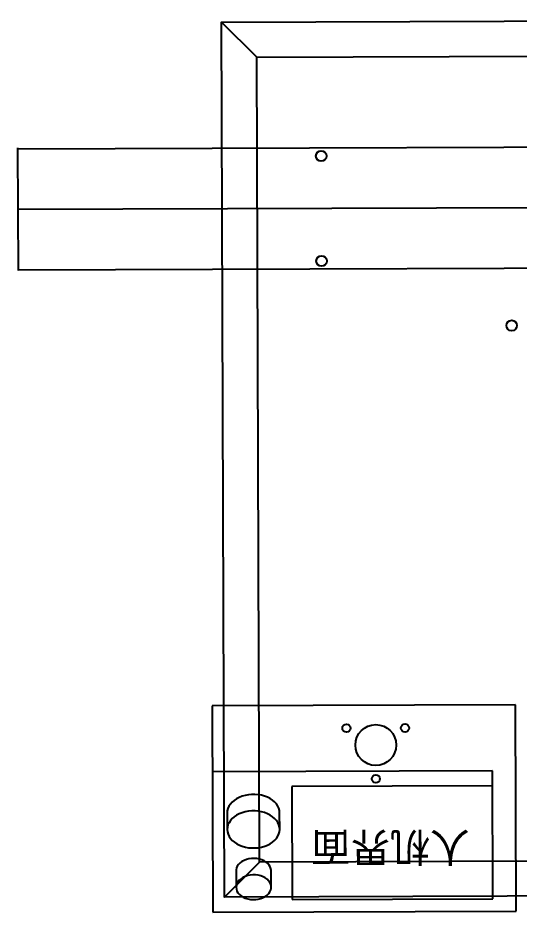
# Model space of a CAD drawing. Header units: millimetres. Extents: x -62354 to 129108, y -71259 to 35407.
# Drawn here: x 20853 to 21282, y 5487 to 6254 of the extents above; entities that cross this region are included whole.
import ezdxf

# ---------------------------------------------------------------- set-up
doc = ezdxf.new("R2010")
doc.units = ezdxf.units.MM
doc.header["$MEASUREMENT"] = 0
doc.layers.add('1st FL Layout xrf$0$CR-Machine', color=7, linetype='Continuous', transparency=0.5)
doc.styles.add('1st FL Layout xrf$0$TEXT', font='cordia2.shx')

# ---------------------------------------------------------------- blocks, each defined once
blk = doc.blocks.new('1st FL Layout xrf$0$A$C2CD672AE')
for p, q in [((30, 720), (0, 750)), ((1020, 720), (1050, 750)), ((30, 30), (0, 0)), ((1020, 30), (1050, 0))]:
    blk.add_line(p, q)
for points in [[(0, 750), (1050, 750), (1050, 0), (0, 0)], [(30, 720), (1020, 720), (1020, 30), (30, 30)]]:
    blk.add_lwpolyline(points, close=True)
at = {"color": 253, "ltscale": 5}
for centre in [(165, 705), (165, 645), (165, 561), (345, 561)]:
    blk.add_circle(centre, 3.4, dxfattribs=at)
at = {"color": 253}
for centre, radius in [((920, 649), 3.5), ((920, 620), 17.5), ((894.89, 605.5), 3.5), ((945.11, 605.5), 3.5), ((355.79, 401.65), 4.5), ((694.21, 401.65), 4.5), ((390.21, 352.5), 4.5), ((659.79, 352.5), 4.5), ((457, 305), 4.25), ((593, 305), 4.25), ((247.79, 260.9), 4.5), ((802.21, 260.9), 4.5), ((304.17, 240.37), 4.5), ((745.83, 240.37), 4.5), ((525, 160), 65), ((85, 205), 4.5), ((965, 205), 4.5), ((85, 115), 4.5), ((965, 115), 4.5), ((457, 95), 4.25), ((593, 95), 4.25)]:
    blk.add_circle(centre, radius, dxfattribs=at)
at = {"color": 253, "ltscale": 5}
for centre in [(165, 705), (165, 645), (165, 561), (345, 561)]:
    blk.add_arc(centre, 4, 270, 180, dxfattribs=at)
at = {"color": 253, "ltscale": 3}
for centre in [(457, 305), (593, 305), (457, 95), (593, 95)]:
    blk.add_arc(centre, 5, 90, 0, dxfattribs=at)
blk = doc.blocks.new('1st FL Layout xrf$0$M5')
at = {"layer": '1st FL Layout xrf$0$CR-Machine'}
blk.add_line((20852.98, 6853.87), (20852.61, 6959.14), dxfattribs=at)
at = {"layer": '1st FL Layout xrf$0$CR-Machine', "color": 253}
blk.add_line((22852.76, 6913.13), (20852.77, 6906.07), dxfattribs=at)
at = {"layer": '1st FL Layout xrf$0$CR-Machine'}
blk.add_lwpolyline([(20852.58, 6958.07), (22852.57, 6965.13), (22852.94, 6861.13), (20852.95, 6854.07)], dxfattribs=at)
blk = doc.blocks.new('1st FL Layout xrf')
at = {"layer": '1st FL Layout xrf$0$CR-Machine'}
for p, q in [((21279.14, 5665.14), (21019.14, 5664.22)), ((21019.14, 5664.22), (21019.76, 5487.44)), ((21279.76, 5488.36), (21279.14, 5665.14)), ((21259.34, 5608.5), (21019.34, 5607.65)), ((21259.73, 5498.9), (21259.34, 5608.5)), ((21259.38, 5595.77), (21087.38, 5595.16)), ((21087.38, 5595.16), (21087.73, 5498.29)), ((21031.96, 5572.34), (21032.01, 5558.2)), ((21077.01, 5558.36), (21076.96, 5572.5)), ((21039.64, 5522.87), (21039.69, 5508.73)), ((21069.69, 5508.83), (21069.64, 5522.98)), ((21087.73, 5498.29), (21259.73, 5498.9)), ((21019.76, 5487.44), (21279.76, 5488.36))]:
    blk.add_line(p, q, dxfattribs=at)
at = {"layer": '1st FL Layout xrf$0$CR-Machine', "flags": 128}
for points in [[(21076.96, 5572.5), (21076.78, 5574.49), (21076.24, 5576.45), (21075.36, 5578.35), (21074.15, 5580.15), (21072.63, 5581.84), (21070.83, 5583.37), (21068.76, 5584.73), (21066.47, 5585.9), (21063.99, 5586.85), (21061.36, 5587.58), (21058.63, 5588.06), (21055.82, 5588.3), (21053, 5588.29), (21050.19, 5588.03), (21047.46, 5587.53), (21044.83, 5586.78), (21042.36, 5585.81), (21040.08, 5584.63), (21038.02, 5583.25), (21036.23, 5581.71), (21034.72, 5580.02), (21033.52, 5578.2), (21032.66, 5576.3), (21032.14, 5574.34), (21031.96, 5572.34)], [(21032.01, 5558.2), (21032.2, 5556.21), (21032.74, 5554.24), (21033.62, 5552.35), (21034.83, 5550.54), (21036.34, 5548.86), (21038.15, 5547.33), (21040.22, 5545.97), (21042.51, 5544.8), (21044.99, 5543.85), (21047.62, 5543.12), (21050.35, 5542.64), (21053.16, 5542.4), (21055.98, 5542.41), (21058.79, 5542.67), (21061.52, 5543.17), (21064.15, 5543.92), (21066.62, 5544.89), (21068.9, 5546.07), (21070.95, 5547.45), (21072.75, 5548.99), (21074.26, 5550.68), (21075.46, 5552.5), (21076.32, 5554.4), (21076.84, 5556.36), (21077.01, 5558.36), (21076.83, 5560.35), (21076.29, 5562.31), (21075.41, 5564.21), (21074.2, 5566.01), (21072.68, 5567.69), (21070.88, 5569.23), (21068.81, 5570.59), (21066.52, 5571.75), (21064.04, 5572.71), (21061.41, 5573.43), (21058.68, 5573.92), (21055.87, 5574.16), (21053.05, 5574.15), (21050.24, 5573.89), (21047.51, 5573.39), (21044.88, 5572.64), (21042.41, 5571.67), (21040.13, 5570.49), (21038.07, 5569.11), (21036.28, 5567.57), (21034.77, 5565.87), (21033.57, 5564.06), (21032.71, 5562.16), (21032.19, 5560.19), (21032.01, 5558.2)], [(21069.64, 5522.98), (21069.46, 5524.59), (21068.93, 5526.17), (21068.07, 5527.68), (21066.89, 5529.07), (21065.42, 5530.32), (21063.7, 5531.39), (21061.77, 5532.27), (21059.67, 5532.92), (21057.46, 5533.35), (21055.18, 5533.52), (21052.88, 5533.45), (21050.63, 5533.14), (21048.47, 5532.58), (21046.45, 5531.8), (21044.63, 5530.81), (21043.04, 5529.63), (21041.73, 5528.3), (21040.71, 5526.84), (21040.03, 5525.29), (21039.68, 5523.68), (21039.64, 5522.87)], [(21039.69, 5508.73), (21039.87, 5507.11), (21040.4, 5505.53), (21041.26, 5504.03), (21042.44, 5502.64), (21043.91, 5501.39), (21045.63, 5500.31), (21047.56, 5499.44), (21049.65, 5498.78), (21051.87, 5498.36), (21054.15, 5498.18), (21056.45, 5498.25), (21058.7, 5498.57), (21060.86, 5499.12), (21062.87, 5499.91), (21064.7, 5500.9), (21066.29, 5502.07), (21067.6, 5503.41), (21068.62, 5504.87), (21069.3, 5506.42), (21069.65, 5508.02), (21069.64, 5509.65), (21069.29, 5511.25), (21068.59, 5512.8), (21067.56, 5514.25), (21066.24, 5515.57), (21064.64, 5516.73), (21062.81, 5517.71), (21060.79, 5518.48), (21058.63, 5519.02), (21056.37, 5519.32), (21054.08, 5519.38), (21051.8, 5519.18), (21049.58, 5518.75), (21047.49, 5518.07), (21045.57, 5517.18), (21043.86, 5516.1), (21042.4, 5514.84), (21041.23, 5513.44), (21040.38, 5511.93), (21039.86, 5510.35), (21039.69, 5508.73)]]:
    blk.add_lwpolyline(points, dxfattribs=at)
at = {"layer": '1st FL Layout xrf$0$CR-Machine'}
blk.add_blockref('1st FL Layout xrf$0$M5', (0, -816.5), dxfattribs=at)
at = {"layer": '1st FL Layout xrf$0$CR-Machine', "rotation": 180.202321424082}
blk.add_blockref('1st FL Layout xrf$0$A$C2CD672AE', (22077.2, 6253.9), dxfattribs=at)
at = {"layer": '1st FL Layout xrf$0$CR-Machine', "insert": (21103.74, 5544.13), "char_height": 25, "width": 172, "attachment_point": 6, "rotation": 180.20232, "style": '1st FL Layout xrf$0$TEXT'}
blk.add_mtext('{\\fFangSong_GB2312|b0|i0|c134|p49;人机界面}', dxfattribs=at)

msp = doc.modelspace()

# ---------------------------------------------------------------- block references
msp.add_blockref('1st FL Layout xrf', (0, 0))

doc.saveas('drawing.dxf')
